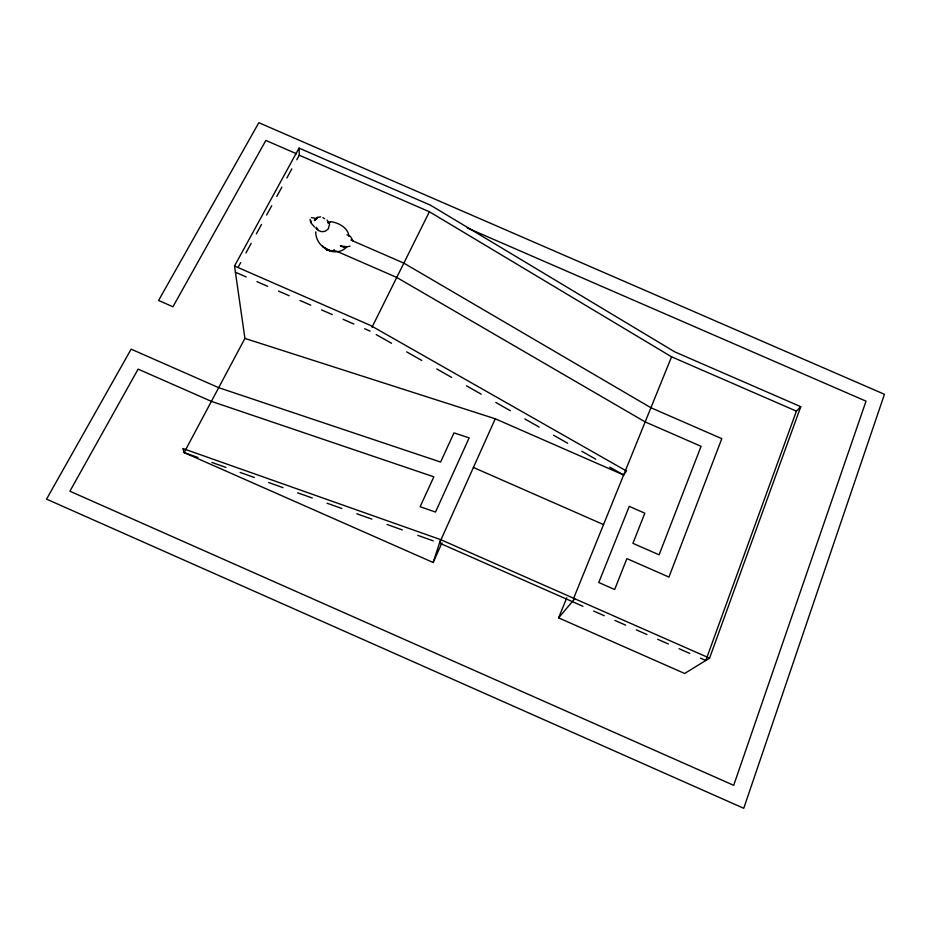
<?xml version="1.0" encoding="UTF-8"?>
<svg xmlns="http://www.w3.org/2000/svg" width="931" height="931" viewBox="0 0 931 931"><rect width="100%" height="100%" fill="white"/><g stroke="black" fill="none" stroke-linecap="round" stroke-linejoin="round"><path stroke-width="1.4" d="M310.058 219.367L310.849 222.765L314.527 227.013M433.159 562.499L440.619 539.608L182.813 448.509L184.117 452.594L433.159 562.499L441.992 542.785M566.781 597.795L558.6 617.858L684.669 673.485L709.562 658.159L800.765 406.684L674.754 351.86L430.401 205.146L299.037 148.099L234.531 265.998L244.911 338.419L184.117 452.594L197.966 457.493M800.765 406.684L796.412 411.141L705.803 660.475L700.449 658.112M311.163 221.043L311.059 222.439L310.512 221.334M573.38 598.97L671.565 356.806L429.389 211.756L299.282 155.233L299.037 148.099M234.531 265.998L370.538 325.454L626.482 471.005L623.642 475.008L495.257 418.775L439.49 543.076L582.957 606.314M372.016 327.223L429.389 211.756M238.057 267.395L240.698 262.565M245.947 252.953L251.161 243.387M256.351 233.879L261.506 224.429M266.638 215.038L271.736 205.693M276.81 196.406L281.849 187.166M286.864 177.972L291.845 168.848M296.803 159.76L299.282 155.233M324.582 218.715L322.871 217.645M558.6 617.858L574.741 598.726M330.191 222.16L327.817 222.846L331.459 221.729C339.291 223.137 347.903 227.827 349.102 236.427M349.998 246.168L343.911 247.46L340.443 245.842L346.844 246.762C335.73 259.062 315.225 246.936 315.795 231.842M320.671 216.853L317.436 217.4L315.493 219.285L317.005 218.587L311.338 217.586M244.911 338.419L495.257 418.775M211.907 462.439L225.942 467.409M240.082 472.424L254.314 477.463M268.652 482.537L283.082 487.658M297.629 492.813L312.269 497.992M327.014 503.217L341.863 508.477M356.817 513.784L371.888 519.114M387.063 524.49L402.343 529.914M417.74 535.36L433.252 540.864M318.065 230.411L321.532 231.656L324.884 231.412L328.201 229.014L329.574 224.255L327.084 220.019M327.025 249.427L332.204 251.498L325.303 248.274M296.547 153.766L265.87 140.441L172.945 306.776L158.584 300.469L258.841 122.706L884.45 394.302L743.753 808.294L46.55 499.132L131.131 349.16L218.634 387.645L440.607 462.055L453.979 432.892L469.154 437.861L435.499 512.062L420.114 506.72L433.834 476.823L211.337 401.342L138.114 369.118L69.906 491.219L733.698 785.322L866.028 401.168L467.257 227.932M671.565 356.806L796.412 411.141M350.917 240.058L403.821 263.112L650.932 407.743L721.804 438.664L668.947 577.08L626.889 558.6L614.669 589.509L598.784 582.503L629.263 506.371L644.834 513.202L632.917 543.332L659.09 554.829L701.066 446.321L645.183 421.918L396.711 277.426L335.614 250.788M235.427 272.236L246.168 276.926M256.921 281.627L267.674 286.341M278.439 291.042L289.204 295.744M299.968 300.457L310.745 305.17M321.521 309.883L332.297 314.597M343.085 319.31L353.885 324.035M364.673 328.759L370.073 331.11M473.414 467.455L603.532 524.595M440.619 539.608L709.562 658.159M593.606 611.015L604.277 615.717M614.937 620.418L625.609 625.132M636.292 629.833L646.975 634.546M657.658 639.26L668.353 643.961M679.048 648.686L689.743 653.399M346.972 234.787L350.44 236.404L353.035 241.013M376.217 334.601L391.497 343.271M406.684 351.883L421.766 360.448M436.767 368.955L451.675 377.416M466.478 385.818L481.211 394.174M495.839 402.483L510.386 410.734M524.84 418.938L539.212 427.096M553.491 435.196L567.689 443.249M581.805 451.267L595.828 459.227M609.77 467.141L623.642 475.008M325.897 248.612L322.51 246.145L323.22 246.785M317.215 229.48L318.018 229.492L316.203 227.292L315.958 228.304L317.017 229.317M315.015 219.879L314.387 220.612L317.436 217.4L315.015 219.879M334.252 250.078L332.134 251.265L326.618 249.752L332.134 251.265L334.252 250.078"/></g></svg>
